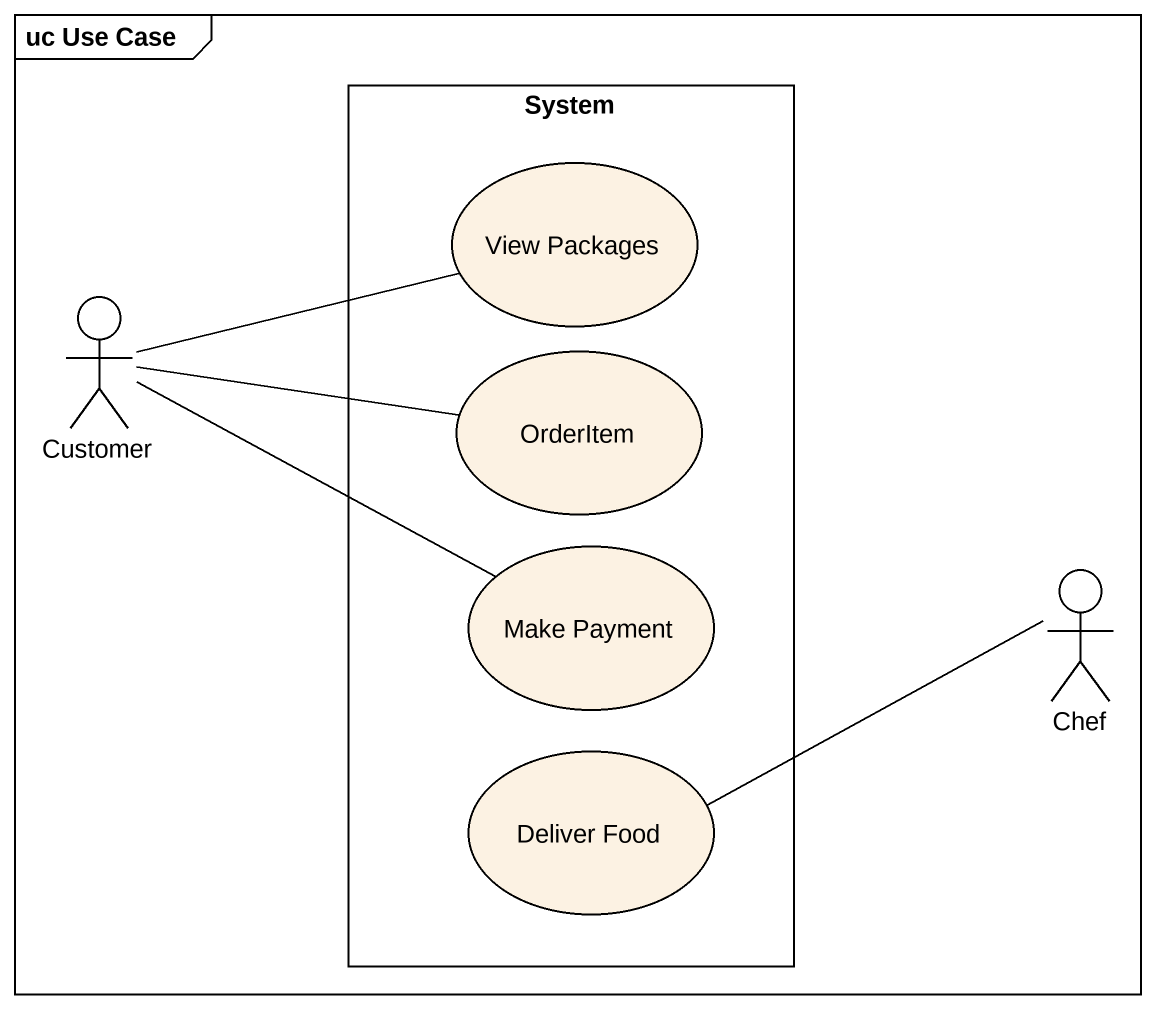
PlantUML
@startuml
mainframe uc Use Case
rectangle System {
  usecase "View Packages" as View_Packages
  usecase OrderItem
  usecase "Make Payment" as Make_Payment
  usecase "Deliver Food" as Deliver_Food
}
actor Customer
actor Chef
Customer -right- View_Packages
Customer -right- OrderItem
Customer -right- Make_Payment
Chef -left- Deliver_Food
@enduml
